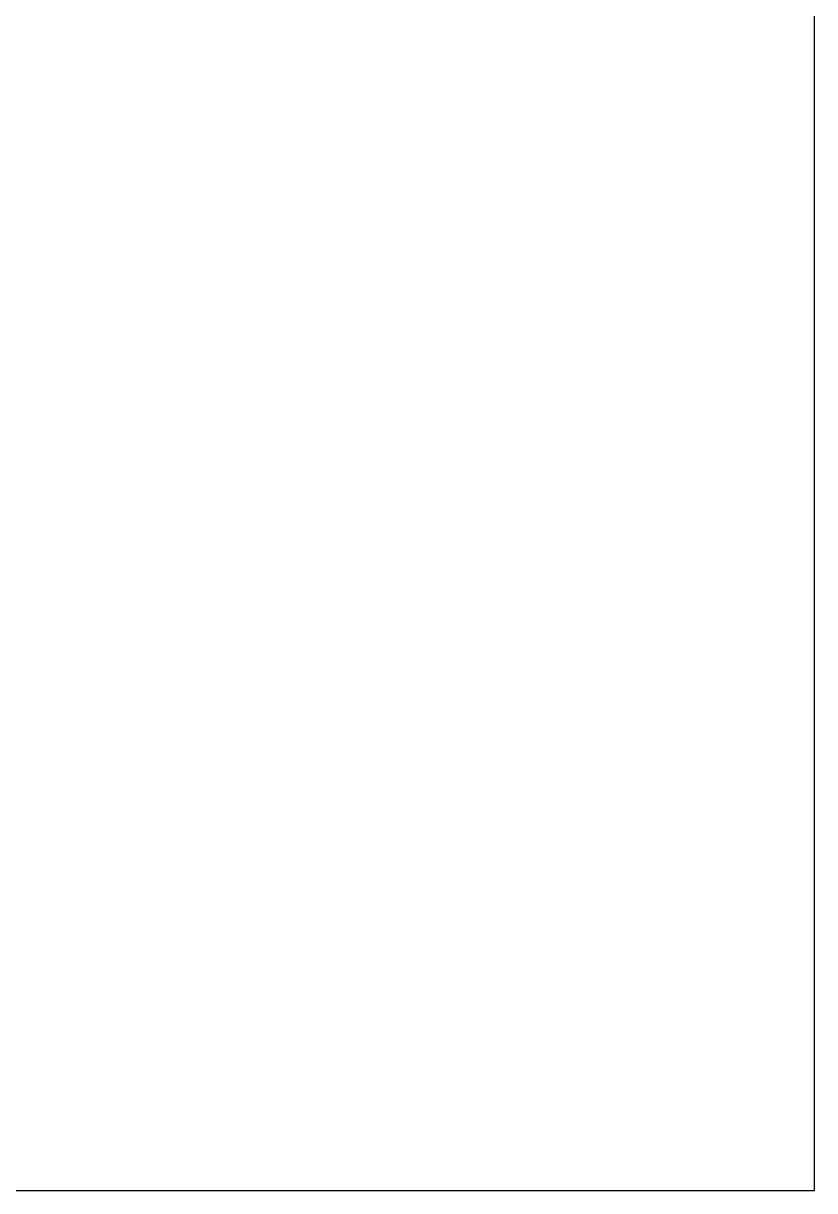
# Model space of a CAD drawing. Header units: millimetres. Extents: x 488786 to 747986, y 25193 to 95000.
# Drawn here: x 605034 to 610400, y 76400 to 84314 of the extents above; entities that cross this region are included whole.
import ezdxf

# ---------------------------------------------------------------- set-up
doc = ezdxf.new("R2010")
doc.units = ezdxf.units.MM
doc.layers.add('10. ETC', color=251, linetype='Continuous')

msp = doc.modelspace()

# ---------------------------------------------------------------- linework, layer by layer
at = {"layer": '10. ETC'}
for p, q in [((610400, 76400), (610400, 95000)), ((597000, 76400), (610400, 76400))]:
    msp.add_line(p, q, dxfattribs=at)

doc.saveas('drawing.dxf')
